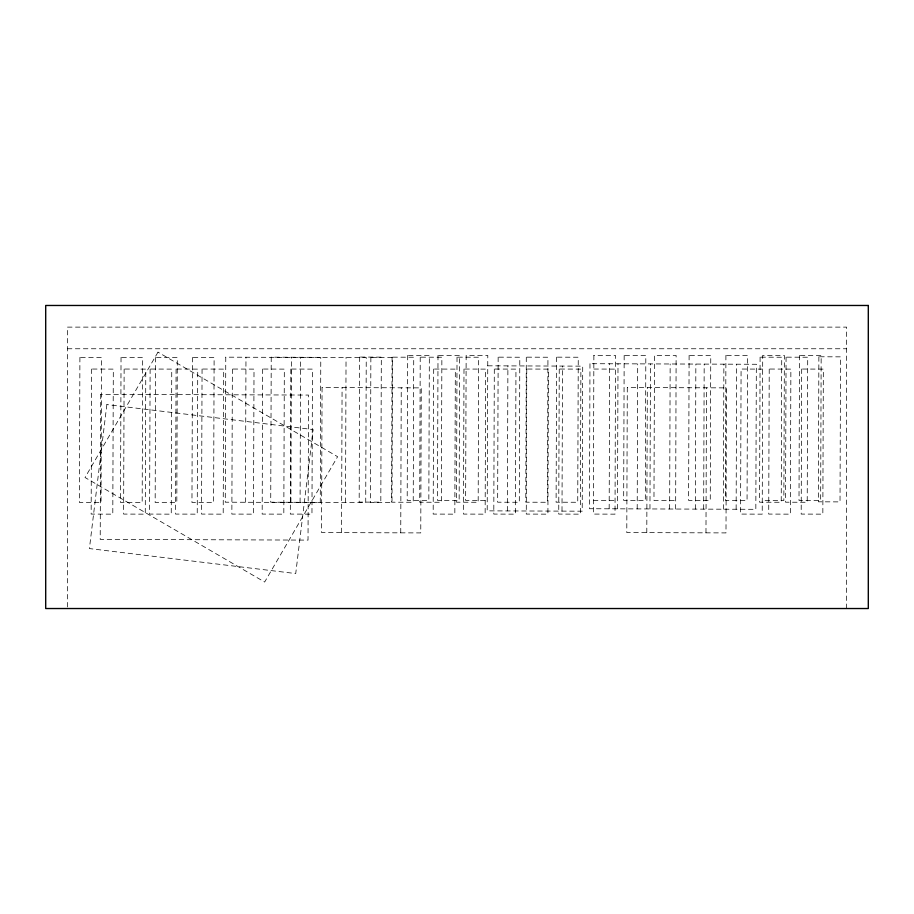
<?xml version="1.0" encoding="UTF-8"?>
<svg xmlns="http://www.w3.org/2000/svg" width="914" height="914" viewBox="0 0 914 914"><rect width="100%" height="100%" fill="white"/><g stroke="black" fill="none" stroke-linecap="round" stroke-linejoin="round"><path stroke-width="0.69" stroke-dasharray="4.57 3.43" d="M245.455 502.266L245.969 357.237M290.915 502.266L291.429 357.237M300.078 502.46L300.58 357.42M341.562 532.634L342.076 387.593M345.538 502.46L346.04 357.42M400.743 532.839L401.246 387.799M507.396 510.926L507.898 365.897M562.007 511.12L562.51 366.08M609.17 508.801L609.672 363.772M617.498 508.835L618.001 363.795M637.195 508.904L637.698 363.863M646.792 532.634L647.306 387.593M649.957 508.949L650.46 363.909M669.654 509.018L670.156 363.978M675.652 509.041L676.12 355.443L654.481 355.363L653.967 500.404L675.617 500.484M695.348 509.109L695.851 364.069M703.677 509.132L704.18 364.092M705.974 532.839L706.476 387.799M723.374 509.201L723.877 364.16M736.136 509.247L736.638 364.206M67.35 348.76L846.65 348.76M487.699 365.817L582.709 366.148L582.207 511.189L487.196 510.857L487.79 355.443L466.151 355.363L465.637 500.404L487.288 500.484M762.733 369.119L741.083 369.039L740.58 514.079L762.219 514.159L762.71 355.363L784.361 355.443L783.858 500.484L762.207 500.404M593.883 369.039L615.522 369.119M593.357 500.404L615.008 500.484M846.65 608.53L846.65 327.121L67.35 327.121L67.35 608.53M79.906 357.42L79.392 502.46L101.043 502.529L101.545 357.5L79.906 357.42M91.663 369.039L91.149 514.079L112.799 514.159L113.313 369.119L91.663 369.039M100.723 394.345L100.209 539.374L308.029 540.105L308.532 395.065L100.723 394.345M121.036 357.42L120.522 502.46L142.173 502.529L142.675 357.5L121.036 357.42M124.133 369.039L123.63 514.079L145.269 514.159L145.783 369.119L124.133 369.039M150.113 369.039L149.599 514.079L171.249 514.159L171.752 369.119L150.113 369.039M155.666 357.42L155.163 502.46L176.813 502.529L177.316 357.5L155.666 357.42M176.082 369.039L175.579 514.079L197.23 514.159L197.732 369.119L176.082 369.039M192.466 357.42L191.963 502.46L213.613 502.529L214.116 357.5L192.466 357.42M202.063 369.039L201.56 514.079L223.199 514.159L223.713 369.119L202.063 369.039M225.769 357.168L225.267 502.197L320.266 502.529L320.78 357.5L225.769 357.168M232.373 369.039L231.859 514.079L253.509 514.159L254.012 369.119L232.373 369.039M262.672 369.039L262.169 514.079L283.82 514.159L284.323 369.119L262.672 369.039M271.23 357.168L270.727 502.197L365.726 502.529L366.24 357.5L271.23 357.168M290.812 369.039L290.309 514.079L311.96 514.159L312.462 369.119L290.812 369.039M322.059 387.525L321.557 532.565L420.76 532.908L421.263 387.879L322.059 387.525M359.682 357.054L359.168 502.094L380.818 502.163L381.321 357.134L359.682 357.054M370.867 357.42L370.364 502.46L392.003 502.529L392.517 357.5L370.867 357.42M392.083 357.157L391.58 502.197L413.219 502.277L413.734 357.237L392.083 357.157M407.701 355.363L407.187 500.404L428.837 500.484L429.34 355.443L407.701 355.363M420.223 357.157L419.72 502.197L441.371 502.277L441.873 357.237L420.223 357.157M433.693 369.039L433.179 514.079L454.829 514.159L455.332 369.119L433.693 369.039M438 355.363L437.498 500.404L459.148 500.484L459.651 355.443L438 355.363M457.023 357.157L456.52 502.197L478.171 502.277L478.673 357.237L457.023 357.157M463.992 369.039L463.489 514.079L485.14 514.159L485.642 369.119L463.992 369.039M494.303 369.039L493.8 514.079L515.439 514.159L515.953 369.119L494.303 369.039M498.153 357.157L497.65 502.197L519.301 502.277L519.803 357.237L498.153 357.157M526.293 357.157L525.79 502.197L547.44 502.277L547.943 357.237L526.293 357.157M526.772 369.039L526.27 514.079L547.909 514.159L548.423 369.119L526.772 369.039M556.603 357.157L556.1 502.197L577.739 502.277L578.254 357.237L556.603 357.157M559.242 369.039L558.74 514.079L580.39 514.159L580.893 369.119L559.242 369.039M589.976 363.703L589.473 508.732L755.832 509.315L756.335 364.275L589.976 363.703M593.871 355.363L593.369 514.079L615.019 514.159L615.51 355.443L593.871 355.363M624.171 355.363L623.668 500.404L645.318 500.484L645.821 355.443L624.171 355.363M627.29 387.525L626.787 532.565L725.99 532.908L726.493 387.879L627.29 387.525M689.11 355.363L688.608 500.404L710.258 500.484L710.761 355.443L689.11 355.363M725.91 355.363L725.408 500.404L747.058 500.484L747.561 355.443L725.91 355.363M760.094 357.157L759.58 502.197L781.23 502.277L781.733 357.237L760.094 357.157M769.222 369.039L768.72 514.079L790.359 514.159L790.873 369.119L769.222 369.039M786.063 357.157L785.56 502.197L807.211 502.277L807.713 357.237L786.063 357.157M799.521 355.363L799.007 500.404L820.658 500.484L821.16 355.443L799.521 355.363M801.692 369.039L801.19 514.079L822.84 514.159L823.343 369.119L801.692 369.039M818.875 356.768L818.373 501.809L840.023 501.889L840.526 356.848L818.875 356.768M106.858 404.582L89.412 548.571L295.725 573.558L313.159 429.569L106.858 404.582M157.996 352.153L85.036 477.508L264.649 582.035L337.609 456.692L157.996 352.153"/><path stroke-width="1.37" d="M868.3 305.47L45.7 305.47L45.7 608.53L868.3 608.53L868.3 305.47"/></g></svg>
